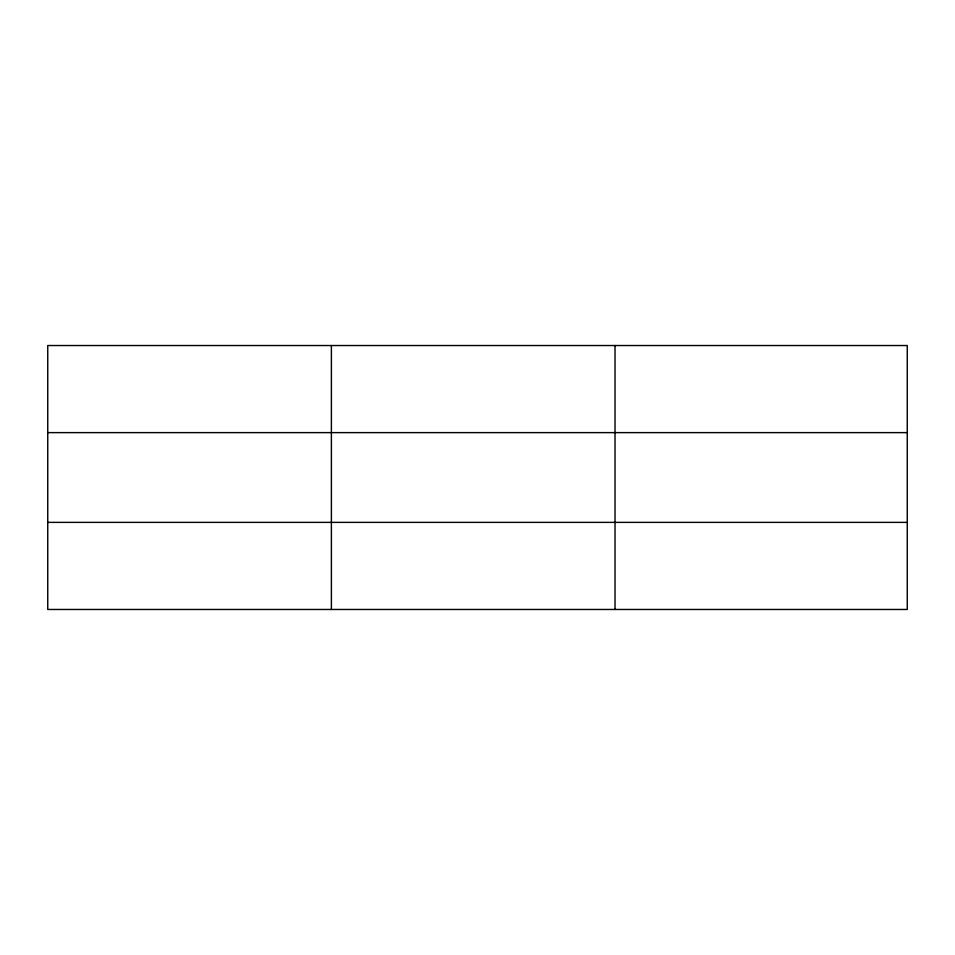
<?xml version="1.0" encoding="UTF-8"?>
<svg xmlns="http://www.w3.org/2000/svg" width="955" height="955" viewBox="0 0 955 955"><rect width="100%" height="100%" fill="white"/><g stroke="black" fill="none" stroke-linecap="round" stroke-linejoin="round"><path stroke-width="1.43" d="M331.385 345.531L331.385 609.469M615.02 345.531L615.02 609.469M907.25 522.373L907.25 609.469L47.75 609.469L47.75 345.531L907.25 345.531L907.25 522.373L47.75 522.373M47.75 432.627L907.25 432.627"/></g></svg>
